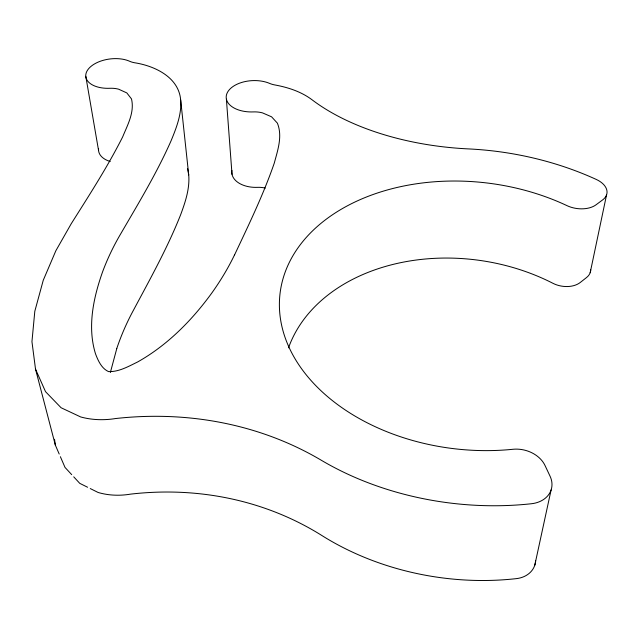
<?xml version="1.0" encoding="UTF-8"?>
<svg xmlns="http://www.w3.org/2000/svg" width="639" height="639" viewBox="0 0 639 639"><rect width="100%" height="100%" fill="white"/><g stroke="black" fill="none" stroke-linecap="round" stroke-linejoin="round"><path stroke-width="0.96" d="M110.355 372.513L116.785 348.559M590.196 272.685L606.531 195.007M534.779 565.235L551.098 489.969M234.593 254.849C248.771 224.712 263.372 194.671 274.267 163.145C277.701 150.253 282.71 136.243 277.382 123.143L271.583 116.817L262.541 112.895A19.761 11.853 -3.1 0 0 253.3 111.913A26.83 15.648 -3 0 1 227.612 92.104A26.83 15.648 -3 0 1 269.618 83.405A18.811 10.743 -2.2 0 0 274.89 84.955C288.069 87.375 301.249 91.657 312.056 99.788A201.293 108.606 2.9 0 0 469.346 148.951A252.772 177.354 6.8 0 1 596.315 179.463A22.014 13.491 8.3 0 1 602.721 199.839L596.051 204.792A22.085 13.619 8.2 0 1 567.025 205.662A191.62 133.878 6.6 0 0 281.631 284.187A191.62 133.878 6.6 0 0 512.941 449.281A27.661 21.422 14.1 0 1 545.019 465.504L550.059 476.199A27.924 21.742 14.9 0 1 531.416 503.74A252.772 177.354 6.8 0 1 321.113 460.144A355.907 315.834 -33.9 0 0 115.531 418.545A65.394 47.629 -11.9 0 1 80.658 416.94L61.088 407.746L45.529 391.667L35.52 369.15L31.95 341.649L34.81 311.265L43.244 280.297L55.865 250.72L71.201 223.786C89.148 195.31 107.48 166.987 122.664 136.898C127.544 124.932 134.725 112.256 131.49 98.917L126.818 92.911L118.646 89.204A19.282 11.055 -7.3 0 0 109.9 88.286A26.183 14.617 -7 0 1 87.966 69.547A26.183 14.617 -7 0 1 129.669 61.28A18.323 10.072 -6 0 0 134.533 62.742C154.574 65.849 178.792 77.119 180.669 99.98L188.721 174.934C189.871 188.657 185.326 202.068 180.637 214.752C167.626 247.597 150.373 278.532 133.767 309.643A416.061 313.15 11.6 0 0 116.761 348.551M87.615 487.253L79.755 483.348L73.725 476.83M90.235 488.555L98.094 492.461A61.017 47.182 -13.4 0 0 130.58 494.131A328.446 297.806 -43.6 0 1 321.864 535.514A236.158 176.26 8.2 0 0 516.432 578.622A25.911 21.199 18.2 0 0 535.634 560.794M71.72 474.657L65.018 467.421L60.378 456.717M35.52 369.15L55.345 445.119L59.211 454.041M187.539 168.424L188.721 174.934M85.786 76.297L98.55 150.421M54.539 439.273L55.345 445.119M180.669 99.98C181.795 114.245 176.348 128 171.012 140.931C156.851 172.945 138.671 202.97 121.098 233.179A446.837 317.24 9.8 0 0 102.52 272.006C93.398 297.886 87.184 326.841 95.491 353.766C98.055 360.54 101.497 368.439 108.518 371.594C118.91 372.01 128.583 366.355 137.641 361.962C167.282 345.292 191.756 320.578 211.645 293.237A397.969 235.024 -15.6 0 0 234.553 254.841M226.398 99.221L232.013 174.311M110.243 161.491A24.817 14.969 -7.4 0 1 98.574 148.583M265.257 188.098A18.683 12.061 -3.2 0 0 257.541 187.347A25.392 15.967 -3.1 0 1 231.949 170.437M590.724 269.85A20.704 13.611 9.6 0 1 586.538 277.542L580.212 282.51A20.767 13.731 9.5 0 1 552.927 283.301A179.136 133.216 8 0 0 288.524 347.848"/></g></svg>
